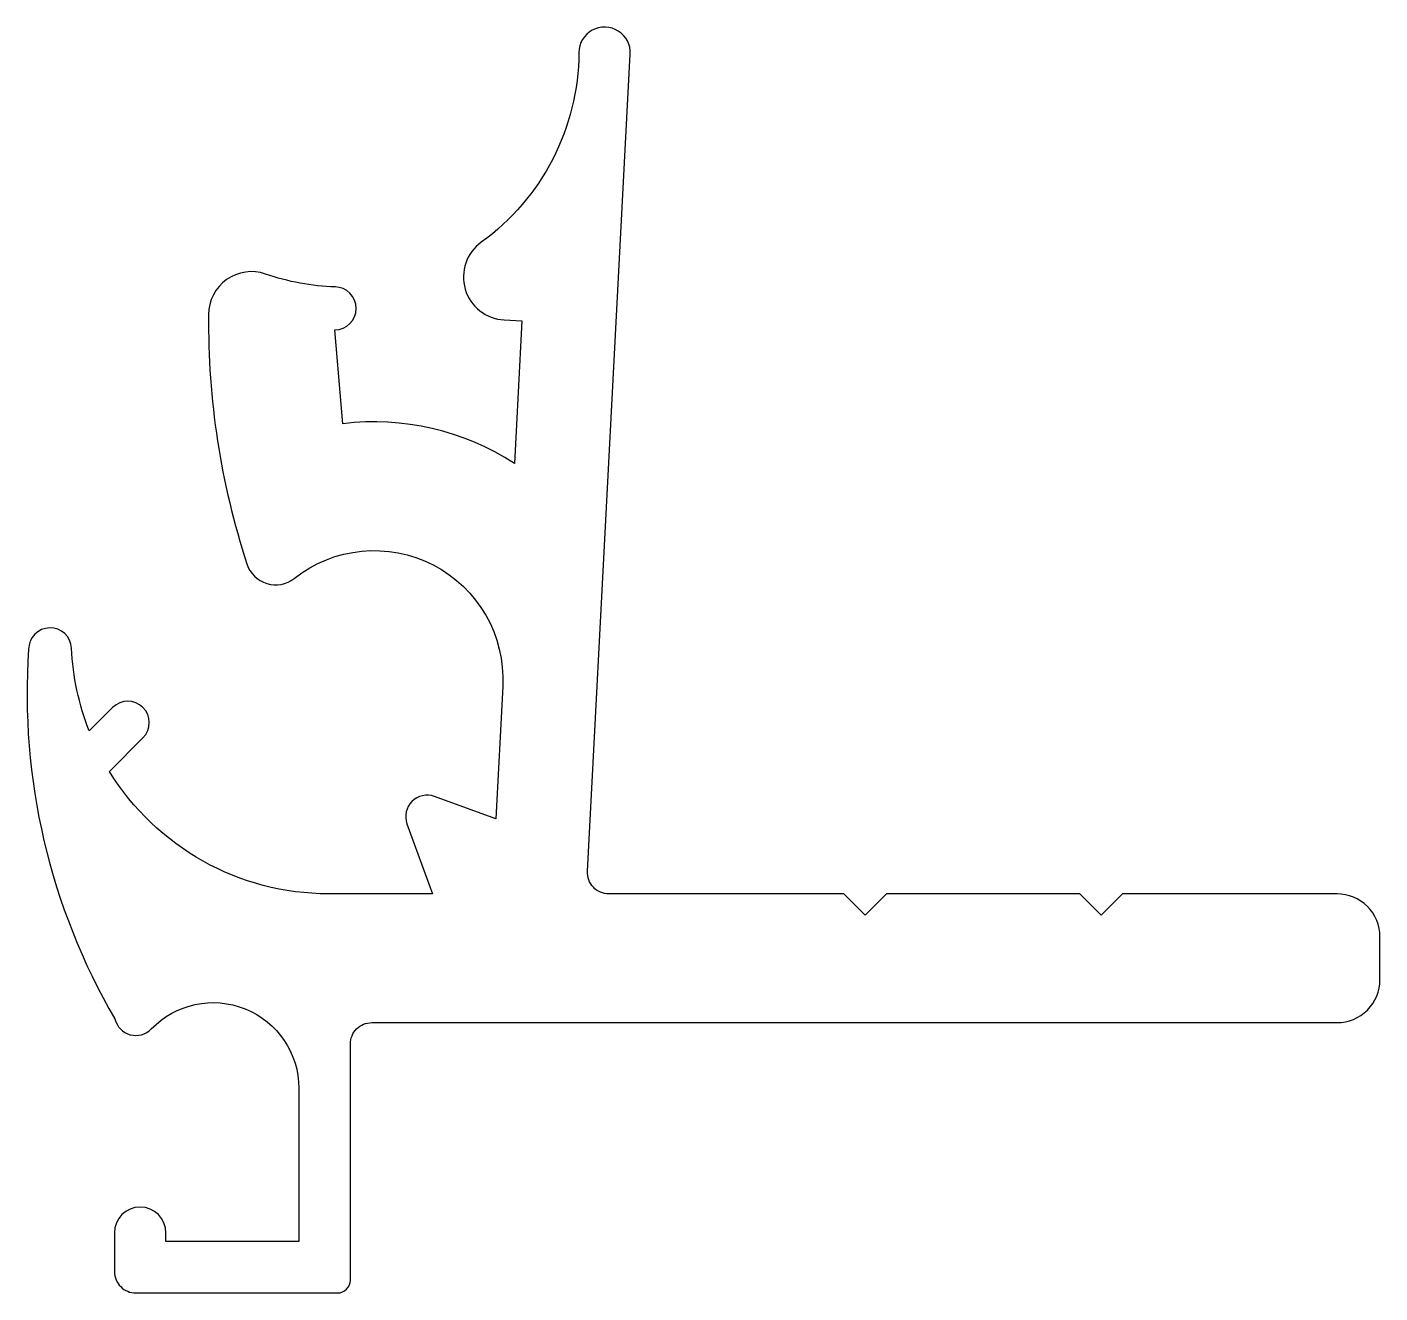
# Model space of a CAD drawing. Extents: x 242.3 to 273.9, y 235.3 to 264.8.
import ezdxf

# ---------------------------------------------------------------- set-up
doc = ezdxf.new("R2010")
doc.units = 0
doc.layers.add('ANA', color=220, linetype='CONTINUOUS')

msp = doc.modelspace()

# ---------------------------------------------------------------- linework, layer by layer
at = {"layer": 'ANA'}
msp.add_lwpolyline([(249.534, 258.785, -0.075698), (247.906, 259.086, 0.515779), (246.578, 258.141, 0.082209), (247.472, 252.33, 0.525304), (248.574, 251.993, -0.64564), (253.433, 249.484), (253.271, 246.391), (251.843, 246.911, 0.63707), (251.202, 246.27), (251.795, 244.641), (249.376, 244.641, -0.260423), (244.266, 247.496), (245.048, 248.279, 1), (244.341, 248.986), (243.794, 248.439, -0.082604), (243.382, 250.364, 0.977177), (242.383, 250.341, 0.150784), (244.396, 241.727, 0.594347), (245.243, 241.494, -0.674854), (248.683, 240.106), (248.683, 236.541), (245.583, 236.541), (245.583, 236.741, 1), (244.383, 236.741), (244.383, 235.841, 0.414214), (244.883, 235.341), (249.583, 235.341, 0.414214), (249.883, 235.641), (249.883, 241.141, -0.414214), (250.383, 241.641), (272.883, 241.641, 0.414214), (273.883, 242.641), (273.883, 243.641, 0.414214), (272.883, 244.641), (267.883, 244.641), (267.383, 244.141), (266.883, 244.641), (262.383, 244.641), (261.883, 244.141), (261.383, 244.641), (255.909, 244.641, -0.429634), (255.41, 245.167), (256.408, 264.21, 1.023095), (255.209, 264.245, -0.238864), (252.933, 259.826, 0.70752), (253.466, 258.017), (253.879, 257.995), (253.705, 254.673, 0.176163), (249.71, 255.597), (249.519, 257.785, 1), (249.519, 258.785), (249.519, 258.785)], format="xyb", dxfattribs=at)

doc.saveas('drawing.dxf')
